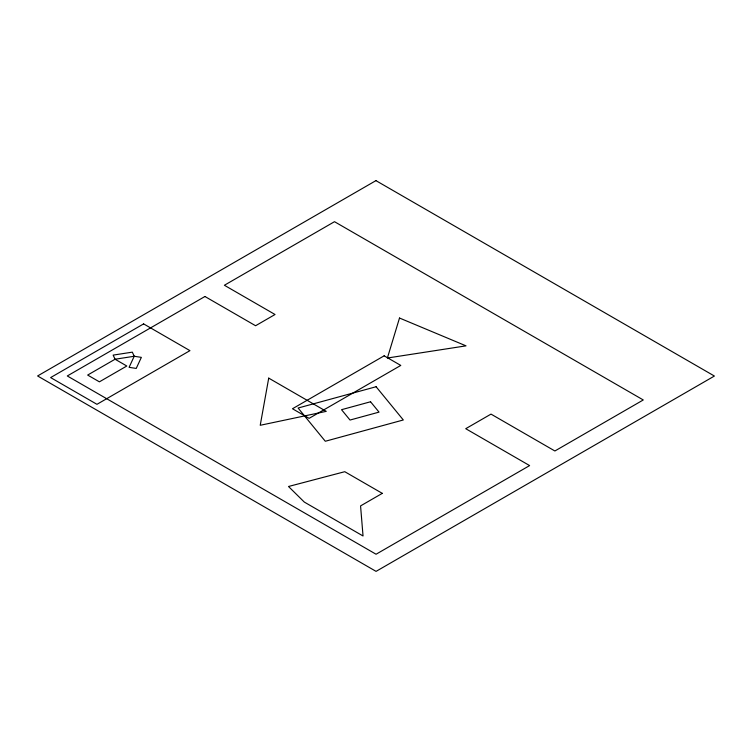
<?xml version="1.0" encoding="UTF-8"?>
<svg xmlns="http://www.w3.org/2000/svg" width="752" height="752" viewBox="0 0 752 752"><rect width="100%" height="100%" fill="white"/><g stroke="black" fill="none" stroke-linecap="round" stroke-linejoin="round"><path stroke-width="1.13" d="M268.718 378.124L260.23 425.284L326.274 411.353L268.718 378.124M399.509 318.03L387.393 358.018L466.014 345.854L399.509 318.03M134.223 356.269L129.09 367.333L136.225 368.433L141.357 357.369L134.223 356.269L115.065 359.23L87.655 375.06L99.405 381.837L126.806 366.017L115.065 359.23L113.148 355.113L132.314 352.152L134.223 356.269M375.934 180.63L37.6 375.962L376.066 571.37L714.4 376.038L375.934 180.63M143.613 323.896L50.628 377.579L96.961 404.322L189.946 350.639L143.613 323.896M204.939 296.495L67.295 375.962L376.066 554.233L529.615 465.582L465.732 428.696L491.009 414.108L554.891 450.984L643.27 399.961L334.499 221.69L224.387 285.262L275.035 314.505L255.586 325.738L204.939 296.495M384.15 355.818L292.472 408.75L309.11 418.356L400.788 365.425L384.15 355.818M382.289 493.359L360.565 505.908L363.037 535.979L304.306 502.073L288.505 486.497L344.773 471.701L382.289 493.359M376.103 386.735L298.093 408.026L325.306 441.264L403.316 419.973L376.103 386.735M370.557 401.765L341.54 409.69L350.018 420.048L379.036 412.124L370.557 401.765"/></g></svg>
